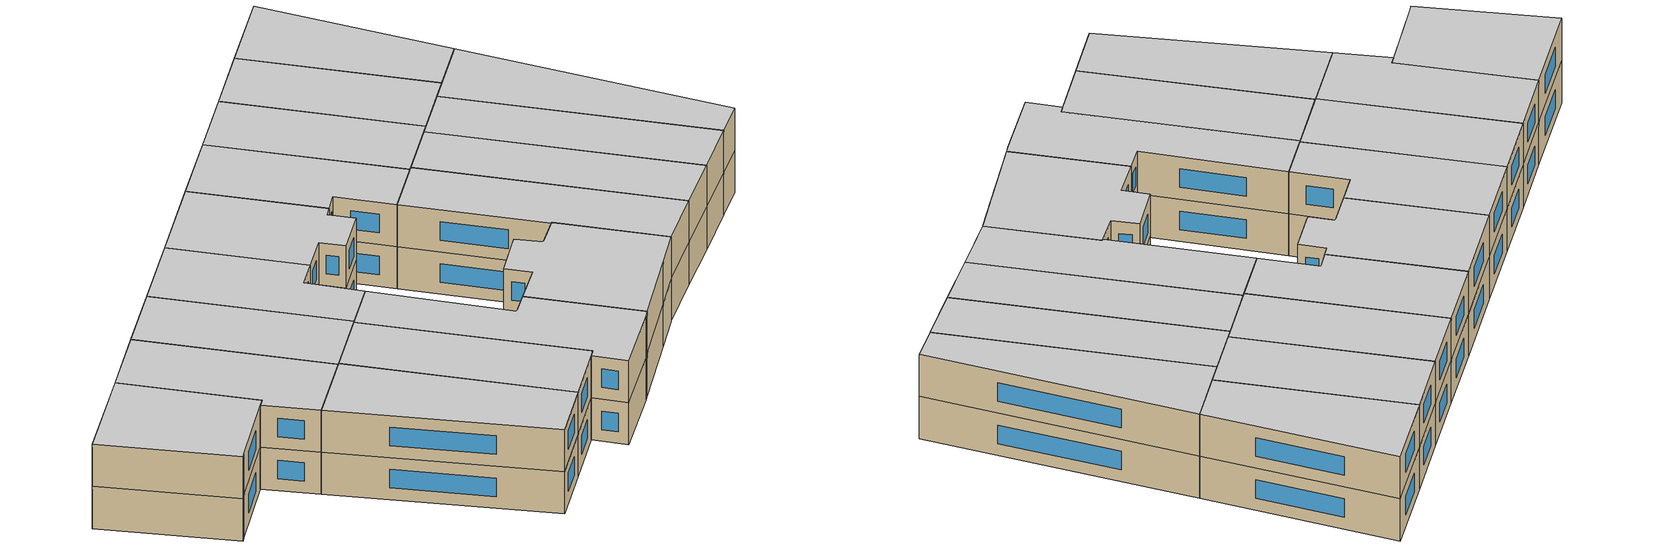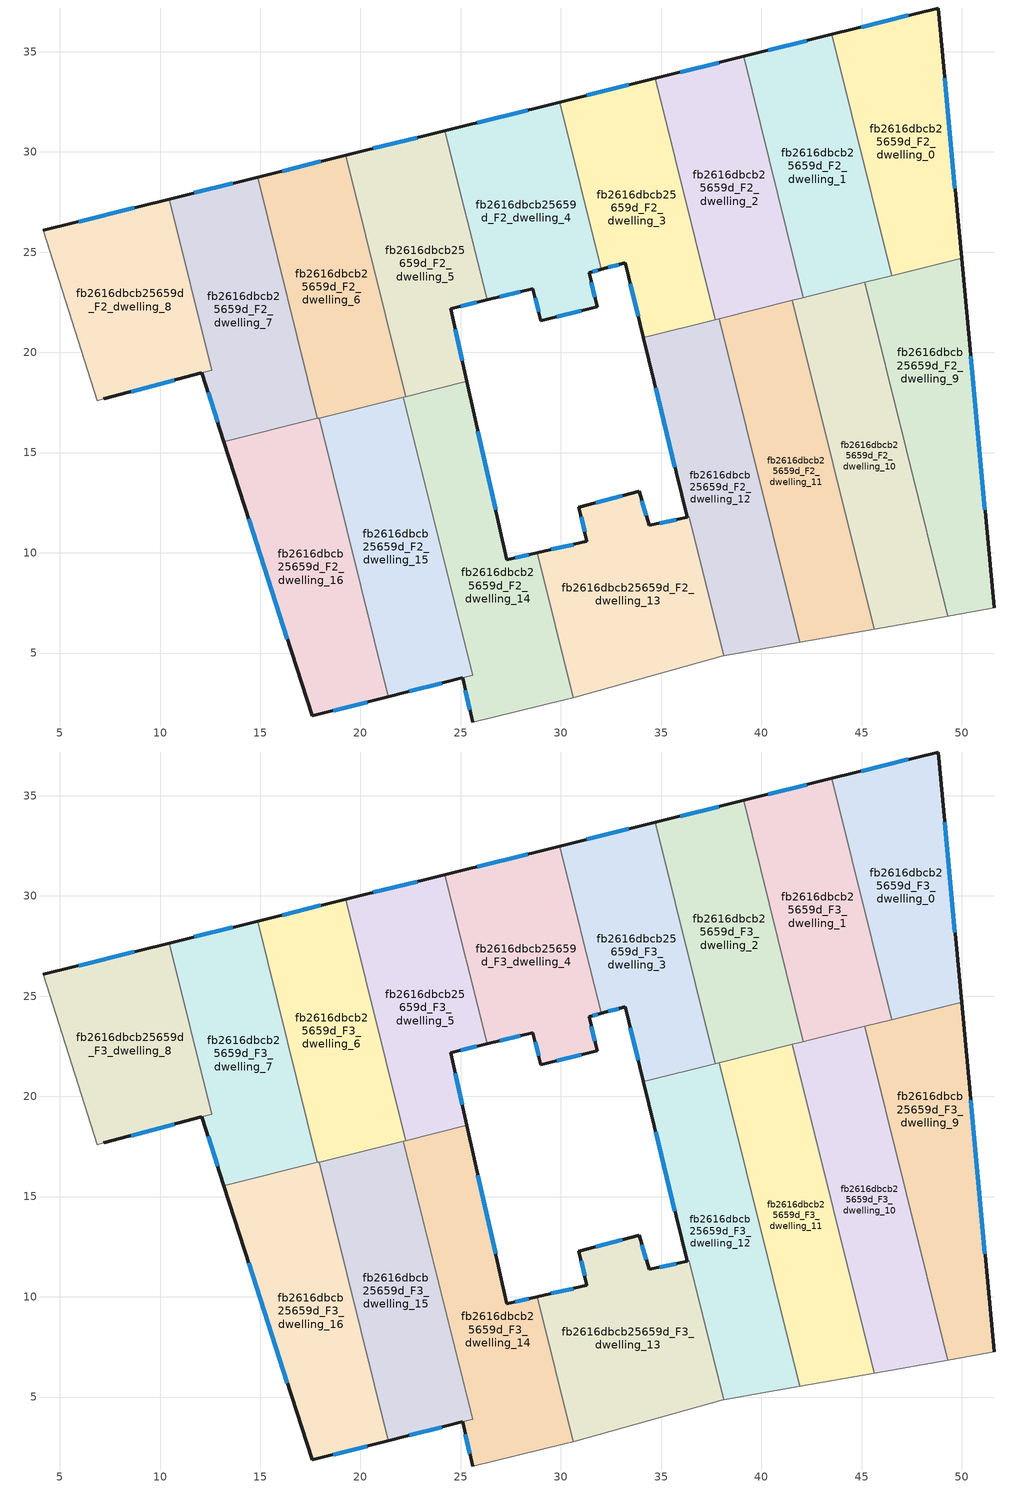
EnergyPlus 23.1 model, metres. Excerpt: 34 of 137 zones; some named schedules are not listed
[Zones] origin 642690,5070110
fb2616dbcb25659d_F2_dwelling_0
 floor to fb2616dbcb25659d_F1_dwelling_0 (EU_floor_Construction): 48.82,37.18 49.98,24.69 46.5,23.82 43.51,35.86 z6
 wall outside (EU_wall_Construction): 49.98,24.69 48.82,37.18 43.51,35.86 z6:9
 wall to fb2616dbcb25659d_F2_dwelling_1 (EU_wall_Construction): 43.51,35.86 46.5,23.82 z6:9
 wall to fb2616dbcb25659d_F2_dwelling_9 (EU_wall_Construction): 46.5,23.82 49.98,24.69 z6:9
 window (EU_Window_Construction): 47.33,36.81 44.99,36.23 / 49.66,28.19 49.14,33.68 z6.84:8.16
fb2616dbcb25659d_F2_dwelling_1
 floor to fb2616dbcb25659d_F1_dwelling_1 (EU_floor_Construction): 43.51,35.86 46.5,23.82 42.1,22.73 39.11,34.76 z6
 wall outside (EU_wall_Construction): 43.51,35.86 39.11,34.76 z6:9
 wall to fb2616dbcb25659d_F2_dwelling_2 (EU_wall_Construction): 39.11,34.76 42.1,22.73 z6:9
 wall to fb2616dbcb25659d_F2_dwelling_10 (EU_wall_Construction): 42.1,22.73 42.36,22.79 45.15,23.49 z6:9
 wall to fb2616dbcb25659d_F2_dwelling_9 (EU_wall_Construction): 45.15,23.49 46.5,23.82 z6:9
 window (EU_Window_Construction): 42.27,35.55 40.34,35.07 z6.84:8.16
fb2616dbcb25659d_F2_dwelling_10
 floor to fb2616dbcb25659d_F1_dwelling_10 (EU_floor_Construction): 45.15,23.49 49.29,6.84 45.63,6.19 41.55,22.59 z6
 wall to fb2616dbcb25659d_F2_dwelling_11 (EU_wall_Construction): 41.55,22.59 45.63,6.19 z6:9
 wall to fb2616dbcb25659d_F2_dwelling_9 (EU_wall_Construction): 49.29,6.84 45.15,23.49 z6:9
 wall adiabatic (EU_wall_Construction): 45.63,6.19 49.29,6.84 z6:9
 wall to fb2616dbcb25659d_F2_dwelling_2 (EU_wall_Construction): 42.1,22.73 41.55,22.59 z6:9
fb2616dbcb25659d_F2_dwelling_11
 floor to fb2616dbcb25659d_F1_dwelling_11 (EU_floor_Construction): 41.55,22.59 45.63,6.19 41.91,5.53 37.89,21.68 z6
 wall to fb2616dbcb25659d_F2_dwelling_12 (EU_wall_Construction): 37.89,21.68 41.91,5.53 z6:9
 wall adiabatic (EU_wall_Construction): 41.91,5.53 45.63,6.19 z6:9
 wall to fb2616dbcb25659d_F2_dwelling_2 (EU_wall_Construction): 41.55,22.59 37.89,21.68 z6:9
fb2616dbcb25659d_F2_dwelling_12
 floor to fb2616dbcb25659d_F1_dwelling_12 (EU_floor_Construction): 37.89,21.68 41.91,5.53 38.13,4.86 36.41,11.79 36.3,11.76 34.11,20.74 34.18,20.76 z6
 wall outside (EU_wall_Construction): 34.11,20.74 36.3,11.76 z6:9
 wall to fb2616dbcb25659d_F2_dwelling_13 (EU_wall_Construction): 36.3,11.76 36.41,11.79 / 36.41,11.78 38.13,4.86 z6:9
 wall adiabatic (EU_wall_Construction): 38.13,4.86 41.91,5.53 z6:9
 wall to fb2616dbcb25659d_F2_dwelling_3 (EU_wall_Construction): 37.7,21.64 34.18,20.76 34.11,20.74 z6:9
 wall to fb2616dbcb25659d_F2_dwelling_2 (EU_wall_Construction): 37.89,21.68 37.7,21.64 z6:9
 window (EU_Window_Construction): 34.73,18.23 35.69,14.28 z6.84:8.16
fb2616dbcb25659d_F2_dwelling_13
 floor to fb2616dbcb25659d_F1_dwelling_13 (EU_floor_Construction): 36.41,11.78 38.13,4.86 38.1,4.86 35.6,4.16 30.62,2.78 28.83,10.01 31.3,10.56 30.9,12.26 33.9,13.06 34.4,11.36 36.3,11.76 z6
 wall outside (EU_wall_Construction): 36.3,11.76 34.4,11.36 33.9,13.06 30.9,12.26 31.3,10.56 28.83,10.01 z6:9
 wall adiabatic (EU_wall_Construction): 30.62,2.78 35.6,4.16 38.1,4.86 38.13,4.86 z6:9
 wall to fb2616dbcb25659d_F2_dwelling_14 (EU_wall_Construction): 28.83,10.01 30.62,2.78 z6:9
 window (EU_Window_Construction): 30.6,10.41 29.52,10.16 / 31.01,11.79 31.18,11.04 / 33.06,12.84 31.74,12.49 / 34.26,11.84 34.04,12.59 / 35.76,11.65 34.93,11.47 z6.84:8.16
fb2616dbcb25659d_F2_dwelling_14
 floor to fb2616dbcb25659d_F1_dwelling_14 (EU_floor_Construction): 25.31,18.55 27.29,9.67 28.83,10.01 30.62,2.78 30.19,2.66 25.59,1.56 25.09,3.76 25.59,3.89 22.14,17.77 z6
 wall outside (EU_wall_Construction): 28.83,10.01 27.29,9.67 25.31,18.55 / 25.09,3.76 25.59,1.56 z6:9
 wall adiabatic (EU_wall_Construction): 25.59,1.56 30.19,2.66 30.62,2.78 z6:9
 wall to fb2616dbcb25659d_F2_dwelling_15 (EU_wall_Construction): 22.14,17.77 25.59,3.89 25.09,3.76 z6:9
 wall to fb2616dbcb25659d_F2_dwelling_5 (EU_wall_Construction): 25.31,18.55 22.25,17.8 z6:9
 wall to fb2616dbcb25659d_F2_dwelling_6 (EU_wall_Construction): 22.25,17.8 22.14,17.77 z6:9
 window (EU_Window_Construction): 26.74,12.16 25.86,16.06 / 28.4,9.91 27.72,9.76 / 25.23,3.14 25.45,2.18 z6.84:8.16
fb2616dbcb25659d_F2_dwelling_15
 floor to fb2616dbcb25659d_F1_dwelling_15 (EU_floor_Construction): 22.14,17.77 25.59,3.89 25.09,3.76 21.39,2.83 17.94,16.72 z6
 wall outside (EU_wall_Construction): 21.39,2.83 25.09,3.76 z6:9
 wall to fb2616dbcb25659d_F2_dwelling_16 (EU_wall_Construction): 17.94,16.72 21.39,2.83 z6:9
 wall to fb2616dbcb25659d_F2_dwelling_6 (EU_wall_Construction): 22.14,17.77 17.94,16.72 z6:9
 window (EU_Window_Construction): 22.43,3.09 24.05,3.5 z6.84:8.16
fb2616dbcb25659d_F2_dwelling_16
 floor to fb2616dbcb25659d_F1_dwelling_16 (EU_floor_Construction): 17.94,16.72 21.39,2.83 17.58,1.86 13.19,15.54 z6
 wall outside (EU_wall_Construction): 13.19,15.54 17.58,1.86 21.39,2.83 z6:9
 wall to fb2616dbcb25659d_F2_dwelling_7 (EU_wall_Construction): 17.85,16.7 13.19,15.54 z6:9
 wall to fb2616dbcb25659d_F2_dwelling_6 (EU_wall_Construction): 17.94,16.72 17.85,16.7 z6:9
 window (EU_Window_Construction): 18.65,2.13 20.33,2.56 / 14.42,11.71 16.35,5.7 z6.84:8.16
fb2616dbcb25659d_F2_dwelling_2
 floor to fb2616dbcb25659d_F1_dwelling_2 (EU_floor_Construction): 39.11,34.76 42.1,22.73 37.7,21.64 34.71,33.67 z6
 wall outside (EU_wall_Construction): 39.11,34.76 34.71,33.67 z6:9
 wall to fb2616dbcb25659d_F2_dwelling_3 (EU_wall_Construction): 34.71,33.67 37.7,21.64 z6:9
 window (EU_Window_Construction): 37.88,34.46 35.94,33.98 z6.84:8.16
fb2616dbcb25659d_F2_dwelling_3
 floor to fb2616dbcb25659d_F1_dwelling_3 (EU_floor_Construction): 34.71,33.67 37.7,21.64 34.11,20.74 33.2,24.47 32.02,24.15 29.95,32.49 z6
 wall outside (EU_wall_Construction): 32.02,24.15 33.2,24.47 34.11,20.74 / 34.71,33.67 29.95,32.49 z6:9
 wall to fb2616dbcb25659d_F2_dwelling_4 (EU_wall_Construction): 29.95,32.49 32.02,24.15 z6:9
 window (EU_Window_Construction): 33.46,23.43 33.86,21.79 / 32.35,24.24 32.87,24.38 / 33.38,33.34 31.28,32.82 z6.84:8.16
fb2616dbcb25659d_F2_dwelling_4
 floor to fb2616dbcb25659d_F1_dwelling_4 (EU_floor_Construction): 29.95,32.49 32.02,24.15 31.4,23.97 31.8,22.27 29,21.57 28.6,23.17 26.31,22.62 24.21,31.06 z6
 wall outside (EU_wall_Construction): 26.31,22.62 28.6,23.17 29,21.57 31.8,22.27 31.4,23.97 32.02,24.15 / 29.95,32.49 24.21,31.06 z6:9
 wall to fb2616dbcb25659d_F2_dwelling_5 (EU_wall_Construction): 24.21,31.06 26.31,22.62 z6:9
 window (EU_Window_Construction): 31.69,22.75 31.51,23.5 / 29.78,21.77 31.02,22.08 / 28.71,22.73 28.89,22.02 / 26.95,22.77 27.96,23.02 / 28.34,32.09 25.82,31.46 / 31.58,24.02 31.85,24.1 z6.84:8.16
fb2616dbcb25659d_F2_dwelling_5
 floor to fb2616dbcb25659d_F1_dwelling_5 (EU_floor_Construction): 24.21,31.06 26.31,22.62 24.49,22.17 25.31,18.55 22.25,17.8 19.26,29.83 z6
 wall outside (EU_wall_Construction): 25.31,18.55 24.49,22.17 26.31,22.62 / 24.21,31.06 19.26,29.83 z6:9
 wall to fb2616dbcb25659d_F2_dwelling_6 (EU_wall_Construction): 19.26,29.83 22.25,17.8 z6:9
 window (EU_Window_Construction): 25.08,19.57 24.72,21.16 / 22.83,30.72 20.65,30.17 / 25,22.3 25.8,22.49 z6.84:8.16
fb2616dbcb25659d_F2_dwelling_6
 floor to fb2616dbcb25659d_F1_dwelling_6 (EU_floor_Construction): 19.26,29.83 22.25,17.8 17.85,16.7 14.86,28.74 z6
 wall outside (EU_wall_Construction): 19.26,29.83 14.86,28.74 z6:9
 wall to fb2616dbcb25659d_F2_dwelling_7 (EU_wall_Construction): 14.86,28.74 17.85,16.7 z6:9
 window (EU_Window_Construction): 18.03,29.52 16.1,29.04 z6.84:8.16
fb2616dbcb25659d_F2_dwelling_7
 floor to fb2616dbcb25659d_F1_dwelling_7 (EU_floor_Construction): 14.86,28.74 17.85,16.7 13.19,15.54 12.09,18.97 12.59,19.11 10.46,27.64 z6
 wall outside (EU_wall_Construction): 14.86,28.74 10.46,27.64 / 12.09,18.97 13.19,15.54 z6:9
 wall to fb2616dbcb25659d_F2_dwelling_8 (EU_wall_Construction): 10.46,27.64 12.59,19.11 12.09,18.97 z6:9
 window (EU_Window_Construction): 13.63,28.43 11.7,27.95 / 12.4,18.01 12.88,16.5 z6.84:8.16
fb2616dbcb25659d_F2_dwelling_8
 floor to fb2616dbcb25659d_F1_dwelling_8 (EU_floor_Construction): 10.46,27.64 12.59,19.11 12.08,18.97 7.18,17.67 6.88,17.58 4.18,26.08 z6
 wall outside (EU_wall_Construction): 7.18,17.67 12.08,18.97 / 10.46,27.64 4.18,26.08 z6:9
 wall adiabatic (EU_wall_Construction): 4.18,26.08 6.88,17.58 7.18,17.67 z6:9
 window (EU_Window_Construction): 8.55,18.04 10.71,18.61 / 8.7,27.21 5.94,26.52 z6.84:8.16
fb2616dbcb25659d_F2_dwelling_9
 floor to fb2616dbcb25659d_F1_dwelling_9 (EU_floor_Construction): 49.98,24.69 51.61,7.25 49.29,6.84 45.15,23.49 z6
 wall outside (EU_wall_Construction): 51.61,7.25 49.98,24.69 z6:9
 wall adiabatic (EU_wall_Construction): 49.29,6.84 51.61,7.25 z6:9
 window (EU_Window_Construction): 51.15,12.14 50.44,19.8 z6.84:8.16
fb2616dbcb25659d_F3_dwelling_0
 floor to fb2616dbcb25659d_F2_dwelling_0 (EU_floor_Construction): 48.82,37.18 49.98,24.69 46.5,23.82 43.51,35.86 z9
 wall outside (EU_wall_Construction): 49.98,24.69 48.82,37.18 43.51,35.86 z9:12
 wall to fb2616dbcb25659d_F3_dwelling_1 (EU_wall_Construction): 43.51,35.86 46.5,23.82 z9:12
 wall to fb2616dbcb25659d_F3_dwelling_9 (EU_wall_Construction): 46.5,23.82 49.98,24.69 z9:12
 window (EU_Window_Construction): 47.33,36.81 44.99,36.23 / 49.66,28.19 49.14,33.68 z9.84:11.16
 ceiling to fb2616dbcb25659d_F4_dwelling_0 (EU_floor_Construction): 49.98,24.69 48.82,37.18 43.51,35.86 46.5,23.82 z12
fb2616dbcb25659d_F3_dwelling_1
 floor to fb2616dbcb25659d_F2_dwelling_1 (EU_floor_Construction): 43.51,35.86 46.5,23.82 42.1,22.73 39.11,34.76 z9
 wall outside (EU_wall_Construction): 43.51,35.86 39.11,34.76 z9:12
 wall to fb2616dbcb25659d_F3_dwelling_2 (EU_wall_Construction): 39.11,34.76 42.1,22.73 z9:12
 wall to fb2616dbcb25659d_F3_dwelling_10 (EU_wall_Construction): 42.1,22.73 42.36,22.79 45.15,23.49 z9:12
 wall to fb2616dbcb25659d_F3_dwelling_9 (EU_wall_Construction): 45.15,23.49 46.5,23.82 z9:12
 window (EU_Window_Construction): 42.27,35.55 40.34,35.07 z9.84:11.16
 ceiling to fb2616dbcb25659d_F4_dwelling_1 (EU_floor_Construction): 46.5,23.82 43.51,35.86 39.11,34.76 42.1,22.73 z12
fb2616dbcb25659d_F3_dwelling_10
 floor to fb2616dbcb25659d_F2_dwelling_10 (EU_floor_Construction): 45.15,23.49 49.29,6.84 45.63,6.19 41.55,22.59 z9
 wall to fb2616dbcb25659d_F3_dwelling_11 (EU_wall_Construction): 41.55,22.59 45.63,6.19 z9:12
 wall to fb2616dbcb25659d_F3_dwelling_9 (EU_wall_Construction): 49.29,6.84 45.15,23.49 z9:12
 wall adiabatic (EU_wall_Construction): 45.63,6.19 49.29,6.84 z9:12
 wall to fb2616dbcb25659d_F3_dwelling_2 (EU_wall_Construction): 42.1,22.73 41.55,22.59 z9:12
 ceiling to fb2616dbcb25659d_F4_dwelling_10 (EU_floor_Construction): 49.29,6.84 45.15,23.49 41.55,22.59 45.63,6.19 z12
fb2616dbcb25659d_F3_dwelling_11
 floor to fb2616dbcb25659d_F2_dwelling_11 (EU_floor_Construction): 41.55,22.59 45.63,6.19 41.91,5.53 37.89,21.68 z9
 wall to fb2616dbcb25659d_F3_dwelling_12 (EU_wall_Construction): 37.89,21.68 41.91,5.53 z9:12
 wall adiabatic (EU_wall_Construction): 41.91,5.53 45.63,6.19 z9:12
 wall to fb2616dbcb25659d_F3_dwelling_2 (EU_wall_Construction): 41.55,22.59 37.89,21.68 z9:12
 ceiling to fb2616dbcb25659d_F4_dwelling_11 (EU_floor_Construction): 45.63,6.19 41.55,22.59 37.89,21.68 41.91,5.53 z12
fb2616dbcb25659d_F3_dwelling_12
 floor to fb2616dbcb25659d_F2_dwelling_12 (EU_floor_Construction): 37.89,21.68 41.91,5.53 38.13,4.86 36.41,11.79 36.3,11.76 34.11,20.74 34.18,20.76 z9
 wall outside (EU_wall_Construction): 34.11,20.74 36.3,11.76 z9:12
 wall to fb2616dbcb25659d_F3_dwelling_13 (EU_wall_Construction): 36.3,11.76 36.41,11.79 / 36.41,11.78 38.13,4.86 z9:12
 wall adiabatic (EU_wall_Construction): 38.13,4.86 41.91,5.53 z9:12
 wall to fb2616dbcb25659d_F3_dwelling_3 (EU_wall_Construction): 37.7,21.64 34.18,20.76 34.11,20.74 z9:12
 wall to fb2616dbcb25659d_F3_dwelling_2 (EU_wall_Construction): 37.89,21.68 37.7,21.64 z9:12
 window (EU_Window_Construction): 34.73,18.23 35.69,14.28 z9.84:11.16
 ceiling to fb2616dbcb25659d_F4_dwelling_12 (EU_floor_Construction): 41.91,5.53 37.89,21.68 34.18,20.76 34.11,20.74 36.3,11.76 36.41,11.79 38.13,4.86 z12
fb2616dbcb25659d_F3_dwelling_13
 floor to fb2616dbcb25659d_F2_dwelling_13 (EU_floor_Construction): 36.41,11.78 38.13,4.86 38.1,4.86 35.6,4.16 30.62,2.78 28.83,10.01 31.3,10.56 30.9,12.26 33.9,13.06 34.4,11.36 36.3,11.76 z9
 wall outside (EU_wall_Construction): 36.3,11.76 34.4,11.36 33.9,13.06 30.9,12.26 31.3,10.56 28.83,10.01 z9:12
 wall adiabatic (EU_wall_Construction): 30.62,2.78 35.6,4.16 38.1,4.86 38.13,4.86 z9:12
 wall to fb2616dbcb25659d_F3_dwelling_14 (EU_wall_Construction): 28.83,10.01 30.62,2.78 z9:12
 window (EU_Window_Construction): 30.6,10.41 29.52,10.16 / 31.01,11.79 31.18,11.04 / 33.06,12.84 31.74,12.49 / 34.26,11.84 34.04,12.59 / 35.76,11.65 34.93,11.47 z9.84:11.16
 ceiling to fb2616dbcb25659d_F4_dwelling_13 (EU_floor_Construction): 38.1,4.86 38.13,4.86 36.41,11.78 36.3,11.76 34.4,11.36 33.9,13.06 30.9,12.26 31.3,10.56 28.83,10.01 30.62,2.78 35.6,4.16 z12
fb2616dbcb25659d_F3_dwelling_14
 floor to fb2616dbcb25659d_F2_dwelling_14 (EU_floor_Construction): 25.31,18.55 27.29,9.67 28.83,10.01 30.62,2.78 30.19,2.66 25.59,1.56 25.09,3.76 25.59,3.89 22.14,17.77 z9
 wall outside (EU_wall_Construction): 28.83,10.01 27.29,9.67 25.31,18.55 / 25.09,3.76 25.59,1.56 z9:12
 wall adiabatic (EU_wall_Construction): 25.59,1.56 30.19,2.66 30.62,2.78 z9:12
 wall to fb2616dbcb25659d_F3_dwelling_15 (EU_wall_Construction): 22.14,17.77 25.59,3.89 25.09,3.76 z9:12
 wall to fb2616dbcb25659d_F3_dwelling_5 (EU_wall_Construction): 25.31,18.55 22.25,17.8 z9:12
 wall to fb2616dbcb25659d_F3_dwelling_6 (EU_wall_Construction): 22.25,17.8 22.14,17.77 z9:12
 window (EU_Window_Construction): 26.74,12.16 25.86,16.06 / 28.4,9.91 27.72,9.76 / 25.23,3.14 25.45,2.18 z9.84:11.16
 ceiling to fb2616dbcb25659d_F4_dwelling_14 (EU_floor_Construction): 30.19,2.66 30.62,2.78 28.83,10.01 27.29,9.67 25.31,18.55 22.14,17.77 25.59,3.89 25.09,3.76 25.59,1.56 z12
fb2616dbcb25659d_F3_dwelling_15
 floor to fb2616dbcb25659d_F2_dwelling_15 (EU_floor_Construction): 22.14,17.77 25.59,3.89 25.09,3.76 21.39,2.83 17.94,16.72 z9
 wall outside (EU_wall_Construction): 21.39,2.83 25.09,3.76 z9:12
 wall to fb2616dbcb25659d_F3_dwelling_16 (EU_wall_Construction): 17.94,16.72 21.39,2.83 z9:12
 wall to fb2616dbcb25659d_F3_dwelling_6 (EU_wall_Construction): 22.14,17.77 17.94,16.72 z9:12
 window (EU_Window_Construction): 22.43,3.09 24.05,3.5 z9.84:11.16
 ceiling to fb2616dbcb25659d_F4_dwelling_15 (EU_floor_Construction): 25.09,3.76 25.59,3.89 22.14,17.77 17.94,16.72 21.39,2.83 z12
fb2616dbcb25659d_F3_dwelling_16
 floor to fb2616dbcb25659d_F2_dwelling_16 (EU_floor_Construction): 17.94,16.72 21.39,2.83 17.58,1.86 13.19,15.54 z9
 wall outside (EU_wall_Construction): 13.19,15.54 17.58,1.86 21.39,2.83 z9:12
 wall to fb2616dbcb25659d_F3_dwelling_7 (EU_wall_Construction): 17.85,16.7 13.19,15.54 z9:12
 wall to fb2616dbcb25659d_F3_dwelling_6 (EU_wall_Construction): 17.94,16.72 17.85,16.7 z9:12
 window (EU_Window_Construction): 18.65,2.13 20.33,2.56 / 14.42,11.71 16.35,5.7 z9.84:11.16
 ceiling to fb2616dbcb25659d_F4_dwelling_16 (EU_floor_Construction): 21.39,2.83 17.94,16.72 13.19,15.54 17.58,1.86 z12
fb2616dbcb25659d_F3_dwelling_2
 floor to fb2616dbcb25659d_F2_dwelling_2 (EU_floor_Construction): 39.11,34.76 42.1,22.73 37.7,21.64 34.71,33.67 z9
 wall outside (EU_wall_Construction): 39.11,34.76 34.71,33.67 z9:12
 wall to fb2616dbcb25659d_F3_dwelling_3 (EU_wall_Construction): 34.71,33.67 37.7,21.64 z9:12
 window (EU_Window_Construction): 37.88,34.46 35.94,33.98 z9.84:11.16
 ceiling to fb2616dbcb25659d_F4_dwelling_2 (EU_floor_Construction): 42.1,22.73 39.11,34.76 34.71,33.67 37.7,21.64 z12
fb2616dbcb25659d_F3_dwelling_3
 floor to fb2616dbcb25659d_F2_dwelling_3 (EU_floor_Construction): 34.71,33.67 37.7,21.64 34.11,20.74 33.2,24.47 32.02,24.15 29.95,32.49 z9
 wall outside (EU_wall_Construction): 32.02,24.15 33.2,24.47 34.11,20.74 / 34.71,33.67 29.95,32.49 z9:12
 wall to fb2616dbcb25659d_F3_dwelling_4 (EU_wall_Construction): 29.95,32.49 32.02,24.15 z9:12
 window (EU_Window_Construction): 33.46,23.43 33.86,21.79 / 32.35,24.24 32.87,24.38 / 33.38,33.34 31.28,32.82 z9.84:11.16
 ceiling to fb2616dbcb25659d_F4_dwelling_3 (EU_floor_Construction): 37.7,21.64 34.71,33.67 29.95,32.49 32.02,24.15 33.2,24.47 34.11,20.74 z12
fb2616dbcb25659d_F3_dwelling_4
 floor to fb2616dbcb25659d_F2_dwelling_4 (EU_floor_Construction): 29.95,32.49 32.02,24.15 31.4,23.97 31.8,22.27 29,21.57 28.6,23.17 26.31,22.62 24.21,31.06 z9
 wall outside (EU_wall_Construction): 26.31,22.62 28.6,23.17 29,21.57 31.8,22.27 31.4,23.97 32.02,24.15 / 29.95,32.49 24.21,31.06 z9:12
 wall to fb2616dbcb25659d_F3_dwelling_5 (EU_wall_Construction): 24.21,31.06 26.31,22.62 z9:12
 window (EU_Window_Construction): 31.69,22.75 31.51,23.5 / 29.78,21.77 31.02,22.08 / 28.71,22.73 28.89,22.02 / 26.95,22.77 27.96,23.02 / 28.34,32.09 25.82,31.46 / 31.58,24.02 31.85,24.1 z9.84:11.16
 ceiling to fb2616dbcb25659d_F4_dwelling_4 (EU_floor_Construction): 31.8,22.27 31.4,23.97 32.02,24.15 29.95,32.49 24.21,31.06 26.31,22.62 28.6,23.17 29,21.57 z12
fb2616dbcb25659d_F3_dwelling_5
 floor to fb2616dbcb25659d_F2_dwelling_5 (EU_floor_Construction): 24.21,31.06 26.31,22.62 24.49,22.17 25.31,18.55 22.25,17.8 19.26,29.83 z9
 wall outside (EU_wall_Construction): 25.31,18.55 24.49,22.17 26.31,22.62 / 24.21,31.06 19.26,29.83 z9:12
 wall to fb2616dbcb25659d_F3_dwelling_6 (EU_wall_Construction): 19.26,29.83 22.25,17.8 z9:12
 window (EU_Window_Construction): 25.08,19.57 24.72,21.16 / 22.83,30.72 20.65,30.17 / 25,22.3 25.8,22.49 z9.84:11.16
 ceiling to fb2616dbcb25659d_F4_dwelling_5 (EU_floor_Construction): 25.31,18.55 24.49,22.17 26.31,22.62 24.21,31.06 19.26,29.83 22.25,17.8 z12
fb2616dbcb25659d_F3_dwelling_6
 floor to fb2616dbcb25659d_F2_dwelling_6 (EU_floor_Construction): 19.26,29.83 22.25,17.8 17.85,16.7 14.86,28.74 z9
 wall outside (EU_wall_Construction): 19.26,29.83 14.86,28.74 z9:12
 wall to fb2616dbcb25659d_F3_dwelling_7 (EU_wall_Construction): 14.86,28.74 17.85,16.7 z9:12
 window (EU_Window_Construction): 18.03,29.52 16.1,29.04 z9.84:11.16
 ceiling to fb2616dbcb25659d_F4_dwelling_6 (EU_floor_Construction): 22.25,17.8 19.26,29.83 14.86,28.74 17.85,16.7 z12
fb2616dbcb25659d_F3_dwelling_7
 floor to fb2616dbcb25659d_F2_dwelling_7 (EU_floor_Construction): 14.86,28.74 17.85,16.7 13.19,15.54 12.09,18.97 12.59,19.11 10.46,27.64 z9
 wall outside (EU_wall_Construction): 14.86,28.74 10.46,27.64 / 12.09,18.97 13.19,15.54 z9:12
 wall to fb2616dbcb25659d_F3_dwelling_8 (EU_wall_Construction): 10.46,27.64 12.59,19.11 12.09,18.97 z9:12
 window (EU_Window_Construction): 13.63,28.43 11.7,27.95 / 12.4,18.01 12.88,16.5 z9.84:11.16
 ceiling to fb2616dbcb25659d_F4_dwelling_7 (EU_floor_Construction): 17.85,16.7 14.86,28.74 10.46,27.64 12.59,19.11 12.09,18.97 13.19,15.54 z12
fb2616dbcb25659d_F3_dwelling_8
 floor to fb2616dbcb25659d_F2_dwelling_8 (EU_floor_Construction): 10.46,27.64 12.59,19.11 12.08,18.97 7.18,17.67 6.88,17.58 4.18,26.08 z9
 wall outside (EU_wall_Construction): 7.18,17.67 12.08,18.97 / 10.46,27.64 4.18,26.08 z9:12
 wall adiabatic (EU_wall_Construction): 4.18,26.08 6.88,17.58 7.18,17.67 z9:12
 window (EU_Window_Construction): 8.55,18.04 10.71,18.61 / 8.7,27.21 5.94,26.52 z9.84:11.16
 ceiling to fb2616dbcb25659d_F4_dwelling_8 (EU_floor_Construction): 12.08,18.97 12.59,19.11 10.46,27.64 4.18,26.08 6.88,17.58 7.18,17.67 z12
fb2616dbcb25659d_F3_dwelling_9
 floor to fb2616dbcb25659d_F2_dwelling_9 (EU_floor_Construction): 49.98,24.69 51.61,7.25 49.29,6.84 45.15,23.49 z9
 wall outside (EU_wall_Construction): 51.61,7.25 49.98,24.69 z9:12
 wall adiabatic (EU_wall_Construction): 49.29,6.84 51.61,7.25 z9:12
 window (EU_Window_Construction): 51.15,12.14 50.44,19.8 z9.84:11.16
 ceiling to fb2616dbcb25659d_F4_dwelling_9 (EU_floor_Construction): 51.61,7.25 49.98,24.69 45.15,23.49 49.29,6.84 z12
[Building]
EU S2 Campaign: North Axis=0; Terrain=City; Solar Distribution=FullExterior
[Site:Location]
Lyon-Bron: Latitude=45.75; Longitude=5; Time Zone=1; Elevation=198
[SizingPeriod:WeatherFileDays]
AnnualSizingPeriod: Begin Month=1; Begin Day of Month=1; End Month=12; End Day of Month=31; Day of Week for Start Day=Monday; Use Weather File Daylight Saving Period=No; Use Weather File Rain and Snow Indicators=No
[MATERIAL]
EU_InternalMass_Material: Roughness=MediumRough; Thickness=0.1; Conductivity=1; Density=1800; Specific Heat=900; Thermal Absorptance=0.9; Solar Absorptance=0.7; Visible Absorptance=0.7
[MATERIAL:NOMASS] Roughness=MediumRough; Thermal Absorptance=0.9; Solar Absorptance=0.7; Visible Absorptance=0.7
Name | Thermal Resistance
EU_wall_NoMass | 0.776494
EU_floor_NoMass | 0.421597
[WINDOWMATERIAL:SIMPLEGLAZINGSYSTEM]
EU_Window_SimpleGlazing: UFactor=4.24961; Solar Heat Gain Coefficient=0.83; Visible Transmittance=0.83
[CONSTRUCTION]
EU_wall_Construction: EU_wall_NoMass
EU_floor_Construction: EU_floor_NoMass
EU_Window_Construction: EU_Window_SimpleGlazing
EU_InternalMass_Construction: EU_InternalMass_Material
[ZONE] Type=1; Multiplier=1; Ceiling Height=autocalculate; Floor Area=autocalculate; Part of Total Floor Area=Yes
Name | Volume
fb2616dbcb25659d_F2_dwelling_0; fb2616dbcb25659d_F3_dwelling_0 | 168.588
fb2616dbcb25659d_F2_dwelling_1; fb2616dbcb25659d_F3_dwelling_1; fb2616dbcb25659d_F2_dwelling_6; fb2616dbcb25659d_F3_dwelling_6 | 168.568
fb2616dbcb25659d_F2_dwelling_10; fb2616dbcb25659d_F3_dwelling_10 | 189.658
fb2616dbcb25659d_F2_dwelling_11; fb2616dbcb25659d_F3_dwelling_11 | 189.641
fb2616dbcb25659d_F2_dwelling_12; fb2616dbcb25659d_F3_dwelling_12 | 192.105
fb2616dbcb25659d_F2_dwelling_13; fb2616dbcb25659d_F3_dwelling_13 | 187.198
fb2616dbcb25659d_F2_dwelling_14; fb2616dbcb25659d_F3_dwelling_14 | 193.3125
fb2616dbcb25659d_F2_dwelling_15; fb2616dbcb25659d_F3_dwelling_15 | 185.991
fb2616dbcb25659d_F2_dwelling_16; fb2616dbcb25659d_F3_dwelling_16 | 189.625
fb2616dbcb25659d_F2_dwelling_2; fb2616dbcb25659d_F3_dwelling_2 | 168.584
fb2616dbcb25659d_F2_dwelling_3; fb2616dbcb25659d_F3_dwelling_3 | 168.589
fb2616dbcb25659d_F2_dwelling_4; fb2616dbcb25659d_F3_dwelling_4 | 168.567
fb2616dbcb25659d_F2_dwelling_5; fb2616dbcb25659d_F3_dwelling_5 | 168.576
fb2616dbcb25659d_F2_dwelling_7; fb2616dbcb25659d_F3_dwelling_7 | 172.893
fb2616dbcb25659d_F2_dwelling_8; fb2616dbcb25659d_F3_dwelling_8 | 164.282
fb2616dbcb25659d_F2_dwelling_9; fb2616dbcb25659d_F3_dwelling_9 | 189.647
[INTERNALMASS] Construction=EU_InternalMass_Construction
Name | Zone or ZoneList | Surface Area
fb2616dbcb25659d_F2_dwelling_0_EU_InternalMass | fb2616dbcb25659d_F2_dwelling_0 | 56.1962
fb2616dbcb25659d_F2_dwelling_1_EU_InternalMass | fb2616dbcb25659d_F2_dwelling_1 | 56.1892
fb2616dbcb25659d_F2_dwelling_2_EU_InternalMass | fb2616dbcb25659d_F2_dwelling_2 | 56.1947
fb2616dbcb25659d_F2_dwelling_3_EU_InternalMass | fb2616dbcb25659d_F2_dwelling_3 | 56.1967
fb2616dbcb25659d_F2_dwelling_4_EU_InternalMass | fb2616dbcb25659d_F2_dwelling_4 | 56.1887
fb2616dbcb25659d_F2_dwelling_5_EU_InternalMass | fb2616dbcb25659d_F2_dwelling_5 | 56.1917
fb2616dbcb25659d_F2_dwelling_6_EU_InternalMass | fb2616dbcb25659d_F2_dwelling_6 | 56.1892
fb2616dbcb25659d_F2_dwelling_7_EU_InternalMass | fb2616dbcb25659d_F2_dwelling_7 | 57.6308
fb2616dbcb25659d_F2_dwelling_8_EU_InternalMass | fb2616dbcb25659d_F2_dwelling_8 | 54.7612
fb2616dbcb25659d_F2_dwelling_9_EU_InternalMass | fb2616dbcb25659d_F2_dwelling_9 | 63.2157
fb2616dbcb25659d_F2_dwelling_10_EU_InternalMass | fb2616dbcb25659d_F2_dwelling_10 | 63.2193
fb2616dbcb25659d_F2_dwelling_11_EU_InternalMass | fb2616dbcb25659d_F2_dwelling_11 | 63.2136
fb2616dbcb25659d_F2_dwelling_12_EU_InternalMass | fb2616dbcb25659d_F2_dwelling_12 | 64.0352
fb2616dbcb25659d_F2_dwelling_13_EU_InternalMass | fb2616dbcb25659d_F2_dwelling_13 | 62.3997
fb2616dbcb25659d_F2_dwelling_14_EU_InternalMass | fb2616dbcb25659d_F2_dwelling_14 | 64.4362
fb2616dbcb25659d_F2_dwelling_15_EU_InternalMass | fb2616dbcb25659d_F2_dwelling_15 | 61.9987
fb2616dbcb25659d_F2_dwelling_16_EU_InternalMass | fb2616dbcb25659d_F2_dwelling_16 | 63.2087
fb2616dbcb25659d_F3_dwelling_0_EU_InternalMass | fb2616dbcb25659d_F3_dwelling_0 | 56.1962
fb2616dbcb25659d_F3_dwelling_1_EU_InternalMass | fb2616dbcb25659d_F3_dwelling_1 | 56.1892
fb2616dbcb25659d_F3_dwelling_2_EU_InternalMass | fb2616dbcb25659d_F3_dwelling_2 | 56.1947
fb2616dbcb25659d_F3_dwelling_3_EU_InternalMass | fb2616dbcb25659d_F3_dwelling_3 | 56.1967
fb2616dbcb25659d_F3_dwelling_4_EU_InternalMass | fb2616dbcb25659d_F3_dwelling_4 | 56.1887
fb2616dbcb25659d_F3_dwelling_5_EU_InternalMass | fb2616dbcb25659d_F3_dwelling_5 | 56.1917
fb2616dbcb25659d_F3_dwelling_6_EU_InternalMass | fb2616dbcb25659d_F3_dwelling_6 | 56.1892
fb2616dbcb25659d_F3_dwelling_7_EU_InternalMass | fb2616dbcb25659d_F3_dwelling_7 | 57.6308
fb2616dbcb25659d_F3_dwelling_8_EU_InternalMass | fb2616dbcb25659d_F3_dwelling_8 | 54.7612
fb2616dbcb25659d_F3_dwelling_9_EU_InternalMass | fb2616dbcb25659d_F3_dwelling_9 | 63.2157
fb2616dbcb25659d_F3_dwelling_10_EU_InternalMass | fb2616dbcb25659d_F3_dwelling_10 | 63.2193
fb2616dbcb25659d_F3_dwelling_11_EU_InternalMass | fb2616dbcb25659d_F3_dwelling_11 | 63.2136
fb2616dbcb25659d_F3_dwelling_12_EU_InternalMass | fb2616dbcb25659d_F3_dwelling_12 | 64.0352
fb2616dbcb25659d_F3_dwelling_13_EU_InternalMass | fb2616dbcb25659d_F3_dwelling_13 | 62.3997
fb2616dbcb25659d_F3_dwelling_14_EU_InternalMass | fb2616dbcb25659d_F3_dwelling_14 | 64.4362
fb2616dbcb25659d_F3_dwelling_15_EU_InternalMass | fb2616dbcb25659d_F3_dwelling_15 | 61.9987
fb2616dbcb25659d_F3_dwelling_16_EU_InternalMass | fb2616dbcb25659d_F3_dwelling_16 | 63.2087
[OTHEREQUIPMENT] Fuel Type=Electricity; Design Level Calculation Method=Watts/Area; Power per Zone Floor Area=1; Fraction Latent=0; Fraction Radiant=0; Fraction Lost=0; Carbon Dioxide Generation Rate=0; EndUse Subcategory=EU_Step8_InternalGains
Name | Zone or ZoneList or Space or SpaceList | Schedule
EU_Step8_InternalGain_fb2616dbcb25659d_F2_dwelling_0_f000 | fb2616dbcb25659d_F2_dwelling_0 | EU_Step8_GainSchedule_fb2616dbcb25659d_F2_dwelling_0_f000
EU_Step8_InternalGain_fb2616dbcb25659d_F2_dwelling_1_f000 | fb2616dbcb25659d_F2_dwelling_1 | EU_Step8_GainSchedule_fb2616dbcb25659d_F2_dwelling_1_f000
EU_Step8_InternalGain_fb2616dbcb25659d_F2_dwelling_2_f000 | fb2616dbcb25659d_F2_dwelling_2 | EU_Step8_GainSchedule_fb2616dbcb25659d_F2_dwelling_2_f000
EU_Step8_InternalGain_fb2616dbcb25659d_F2_dwelling_3_f000 | fb2616dbcb25659d_F2_dwelling_3 | EU_Step8_GainSchedule_fb2616dbcb25659d_F2_dwelling_3_f000
EU_Step8_InternalGain_fb2616dbcb25659d_F2_dwelling_4_f000 | fb2616dbcb25659d_F2_dwelling_4 | EU_Step8_GainSchedule_fb2616dbcb25659d_F2_dwelling_4_f000
EU_Step8_InternalGain_fb2616dbcb25659d_F2_dwelling_5_f000 | fb2616dbcb25659d_F2_dwelling_5 | EU_Step8_GainSchedule_fb2616dbcb25659d_F2_dwelling_5_f000
EU_Step8_InternalGain_fb2616dbcb25659d_F2_dwelling_6_f000 | fb2616dbcb25659d_F2_dwelling_6 | EU_Step8_GainSchedule_fb2616dbcb25659d_F2_dwelling_6_f000
EU_Step8_InternalGain_fb2616dbcb25659d_F2_dwelling_7_f000 | fb2616dbcb25659d_F2_dwelling_7 | EU_Step8_GainSchedule_fb2616dbcb25659d_F2_dwelling_7_f000
EU_Step8_InternalGain_fb2616dbcb25659d_F2_dwelling_8_f000 | fb2616dbcb25659d_F2_dwelling_8 | EU_Step8_GainSchedule_fb2616dbcb25659d_F2_dwelling_8_f000
EU_Step8_InternalGain_fb2616dbcb25659d_F2_dwelling_9_f000 | fb2616dbcb25659d_F2_dwelling_9 | EU_Step8_GainSchedule_fb2616dbcb25659d_F2_dwelling_9_f000
EU_Step8_InternalGain_fb2616dbcb25659d_F2_dwelling_10_f000 | fb2616dbcb25659d_F2_dwelling_10 | EU_Step8_GainSchedule_fb2616dbcb25659d_F2_dwelling_10_f000
EU_Step8_InternalGain_fb2616dbcb25659d_F2_dwelling_11_f000 | fb2616dbcb25659d_F2_dwelling_11 | EU_Step8_GainSchedule_fb2616dbcb25659d_F2_dwelling_11_f000
EU_Step8_InternalGain_fb2616dbcb25659d_F2_dwelling_12_f000 | fb2616dbcb25659d_F2_dwelling_12 | EU_Step8_GainSchedule_fb2616dbcb25659d_F2_dwelling_12_f000
EU_Step8_InternalGain_fb2616dbcb25659d_F2_dwelling_13_f000 | fb2616dbcb25659d_F2_dwelling_13 | EU_Step8_GainSchedule_fb2616dbcb25659d_F2_dwelling_13_f000
EU_Step8_InternalGain_fb2616dbcb25659d_F2_dwelling_14_f000 | fb2616dbcb25659d_F2_dwelling_14 | EU_Step8_GainSchedule_fb2616dbcb25659d_F2_dwelling_14_f000
EU_Step8_InternalGain_fb2616dbcb25659d_F2_dwelling_15_f000 | fb2616dbcb25659d_F2_dwelling_15 | EU_Step8_GainSchedule_fb2616dbcb25659d_F2_dwelling_15_f000
EU_Step8_InternalGain_fb2616dbcb25659d_F2_dwelling_16_f000 | fb2616dbcb25659d_F2_dwelling_16 | EU_Step8_GainSchedule_fb2616dbcb25659d_F2_dwelling_16_f000
EU_Step8_InternalGain_fb2616dbcb25659d_F3_dwelling_0_f000 | fb2616dbcb25659d_F3_dwelling_0 | EU_Step8_GainSchedule_fb2616dbcb25659d_F3_dwelling_0_f000
EU_Step8_InternalGain_fb2616dbcb25659d_F3_dwelling_1_f000 | fb2616dbcb25659d_F3_dwelling_1 | EU_Step8_GainSchedule_fb2616dbcb25659d_F3_dwelling_1_f000
EU_Step8_InternalGain_fb2616dbcb25659d_F3_dwelling_2_f000 | fb2616dbcb25659d_F3_dwelling_2 | EU_Step8_GainSchedule_fb2616dbcb25659d_F3_dwelling_2_f000
EU_Step8_InternalGain_fb2616dbcb25659d_F3_dwelling_3_f000 | fb2616dbcb25659d_F3_dwelling_3 | EU_Step8_GainSchedule_fb2616dbcb25659d_F3_dwelling_3_f000
EU_Step8_InternalGain_fb2616dbcb25659d_F3_dwelling_4_f000 | fb2616dbcb25659d_F3_dwelling_4 | EU_Step8_GainSchedule_fb2616dbcb25659d_F3_dwelling_4_f000
EU_Step8_InternalGain_fb2616dbcb25659d_F3_dwelling_5_f000 | fb2616dbcb25659d_F3_dwelling_5 | EU_Step8_GainSchedule_fb2616dbcb25659d_F3_dwelling_5_f000
EU_Step8_InternalGain_fb2616dbcb25659d_F3_dwelling_6_f000 | fb2616dbcb25659d_F3_dwelling_6 | EU_Step8_GainSchedule_fb2616dbcb25659d_F3_dwelling_6_f000
EU_Step8_InternalGain_fb2616dbcb25659d_F3_dwelling_7_f000 | fb2616dbcb25659d_F3_dwelling_7 | EU_Step8_GainSchedule_fb2616dbcb25659d_F3_dwelling_7_f000
EU_Step8_InternalGain_fb2616dbcb25659d_F3_dwelling_8_f000 | fb2616dbcb25659d_F3_dwelling_8 | EU_Step8_GainSchedule_fb2616dbcb25659d_F3_dwelling_8_f000
EU_Step8_InternalGain_fb2616dbcb25659d_F3_dwelling_9_f000 | fb2616dbcb25659d_F3_dwelling_9 | EU_Step8_GainSchedule_fb2616dbcb25659d_F3_dwelling_9_f000
EU_Step8_InternalGain_fb2616dbcb25659d_F3_dwelling_10_f000 | fb2616dbcb25659d_F3_dwelling_10 | EU_Step8_GainSchedule_fb2616dbcb25659d_F3_dwelling_10_f000
EU_Step8_InternalGain_fb2616dbcb25659d_F3_dwelling_11_f000 | fb2616dbcb25659d_F3_dwelling_11 | EU_Step8_GainSchedule_fb2616dbcb25659d_F3_dwelling_11_f000
EU_Step8_InternalGain_fb2616dbcb25659d_F3_dwelling_12_f000 | fb2616dbcb25659d_F3_dwelling_12 | EU_Step8_GainSchedule_fb2616dbcb25659d_F3_dwelling_12_f000
EU_Step8_InternalGain_fb2616dbcb25659d_F3_dwelling_13_f000 | fb2616dbcb25659d_F3_dwelling_13 | EU_Step8_GainSchedule_fb2616dbcb25659d_F3_dwelling_13_f000
EU_Step8_InternalGain_fb2616dbcb25659d_F3_dwelling_14_f000 | fb2616dbcb25659d_F3_dwelling_14 | EU_Step8_GainSchedule_fb2616dbcb25659d_F3_dwelling_14_f000
EU_Step8_InternalGain_fb2616dbcb25659d_F3_dwelling_15_f000 | fb2616dbcb25659d_F3_dwelling_15 | EU_Step8_GainSchedule_fb2616dbcb25659d_F3_dwelling_15_f000
EU_Step8_InternalGain_fb2616dbcb25659d_F3_dwelling_16_f000 | fb2616dbcb25659d_F3_dwelling_16 | EU_Step8_GainSchedule_fb2616dbcb25659d_F3_dwelling_16_f000
[ZONEVENTILATION:DESIGNFLOWRATE] Schedule=EU_AlwaysOn; Design Flow Rate Calculation Method=AirChanges/Hour; Air Changes per Hour=0.693814; Ventilation Type=Natural; Fan Pressure Rise=0; Fan Total Efficiency=1; Constant Term Coefficient=1; Temperature Term Coefficient=0; Velocity Term Coefficient=0; Velocity Squared Term Coefficient=0; Minimum Indoor Temperature=-100; Maximum Indoor Temperature=100; Delta Temperature=-100; Minimum Outdoor Temperature=-100; Maximum Outdoor Temperature=100; Maximum Wind Speed=40
Name | Zone or ZoneList or Space or SpaceList
EU_ConstantAir_fb2616dbcb25659d_F2_dwelling_0 | fb2616dbcb25659d_F2_dwelling_0
EU_ConstantAir_fb2616dbcb25659d_F2_dwelling_1 | fb2616dbcb25659d_F2_dwelling_1
EU_ConstantAir_fb2616dbcb25659d_F2_dwelling_2 | fb2616dbcb25659d_F2_dwelling_2
EU_ConstantAir_fb2616dbcb25659d_F2_dwelling_3 | fb2616dbcb25659d_F2_dwelling_3
EU_ConstantAir_fb2616dbcb25659d_F2_dwelling_4 | fb2616dbcb25659d_F2_dwelling_4
EU_ConstantAir_fb2616dbcb25659d_F2_dwelling_5 | fb2616dbcb25659d_F2_dwelling_5
EU_ConstantAir_fb2616dbcb25659d_F2_dwelling_6 | fb2616dbcb25659d_F2_dwelling_6
EU_ConstantAir_fb2616dbcb25659d_F2_dwelling_7 | fb2616dbcb25659d_F2_dwelling_7
EU_ConstantAir_fb2616dbcb25659d_F2_dwelling_8 | fb2616dbcb25659d_F2_dwelling_8
EU_ConstantAir_fb2616dbcb25659d_F2_dwelling_9 | fb2616dbcb25659d_F2_dwelling_9
EU_ConstantAir_fb2616dbcb25659d_F2_dwelling_10 | fb2616dbcb25659d_F2_dwelling_10
EU_ConstantAir_fb2616dbcb25659d_F2_dwelling_11 | fb2616dbcb25659d_F2_dwelling_11
EU_ConstantAir_fb2616dbcb25659d_F2_dwelling_12 | fb2616dbcb25659d_F2_dwelling_12
EU_ConstantAir_fb2616dbcb25659d_F2_dwelling_13 | fb2616dbcb25659d_F2_dwelling_13
EU_ConstantAir_fb2616dbcb25659d_F2_dwelling_14 | fb2616dbcb25659d_F2_dwelling_14
EU_ConstantAir_fb2616dbcb25659d_F2_dwelling_15 | fb2616dbcb25659d_F2_dwelling_15
EU_ConstantAir_fb2616dbcb25659d_F2_dwelling_16 | fb2616dbcb25659d_F2_dwelling_16
EU_ConstantAir_fb2616dbcb25659d_F3_dwelling_0 | fb2616dbcb25659d_F3_dwelling_0
EU_ConstantAir_fb2616dbcb25659d_F3_dwelling_1 | fb2616dbcb25659d_F3_dwelling_1
EU_ConstantAir_fb2616dbcb25659d_F3_dwelling_2 | fb2616dbcb25659d_F3_dwelling_2
EU_ConstantAir_fb2616dbcb25659d_F3_dwelling_3 | fb2616dbcb25659d_F3_dwelling_3
EU_ConstantAir_fb2616dbcb25659d_F3_dwelling_4 | fb2616dbcb25659d_F3_dwelling_4
EU_ConstantAir_fb2616dbcb25659d_F3_dwelling_5 | fb2616dbcb25659d_F3_dwelling_5
EU_ConstantAir_fb2616dbcb25659d_F3_dwelling_6 | fb2616dbcb25659d_F3_dwelling_6
EU_ConstantAir_fb2616dbcb25659d_F3_dwelling_7 | fb2616dbcb25659d_F3_dwelling_7
EU_ConstantAir_fb2616dbcb25659d_F3_dwelling_8 | fb2616dbcb25659d_F3_dwelling_8
EU_ConstantAir_fb2616dbcb25659d_F3_dwelling_9 | fb2616dbcb25659d_F3_dwelling_9
EU_ConstantAir_fb2616dbcb25659d_F3_dwelling_10 | fb2616dbcb25659d_F3_dwelling_10
EU_ConstantAir_fb2616dbcb25659d_F3_dwelling_11 | fb2616dbcb25659d_F3_dwelling_11
EU_ConstantAir_fb2616dbcb25659d_F3_dwelling_12 | fb2616dbcb25659d_F3_dwelling_12
EU_ConstantAir_fb2616dbcb25659d_F3_dwelling_13 | fb2616dbcb25659d_F3_dwelling_13
EU_ConstantAir_fb2616dbcb25659d_F3_dwelling_14 | fb2616dbcb25659d_F3_dwelling_14
EU_ConstantAir_fb2616dbcb25659d_F3_dwelling_15 | fb2616dbcb25659d_F3_dwelling_15
EU_ConstantAir_fb2616dbcb25659d_F3_dwelling_16 | fb2616dbcb25659d_F3_dwelling_16
[HVACTEMPLATE:ZONE:IDEALLOADSAIRSYSTEM] System Availability Schedule=EU_AlwaysOn; Maximum Heating Supply Air Temperature=50; Minimum Cooling Supply Air Temperature=13; Maximum Heating Supply Air Humidity Ratio=0.0156; Minimum Cooling Supply Air Humidity Ratio=0.0077; Heating Limit=NoLimit; Cooling Limit=NoLimit; Heating Availability Schedule=EU_AlwaysOn; Cooling Availability Schedule=EU_CoolingOff; Dehumidification Control Type=ConstantSensibleHeatRatio; Cooling Sensible Heat Ratio=0.7; Dehumidification Setpoint=60; Humidification Control Type=None; Humidification Setpoint=30; Outdoor Air Method=None; Outdoor Air Flow Rate per Person=0.00944; Outdoor Air Flow Rate per Zone Floor Area=0; Outdoor Air Flow Rate per Zone=0; Demand Controlled Ventilation Type=None; Outdoor Air Economizer Type=NoEconomizer; Heat Recovery Type=None; Sensible Heat Recovery Effectiveness=0.7; Latent Heat Recovery Effectiveness=0.65
Name | Template Thermostat
fb2616dbcb25659d_F2_dwelling_0 | EU_HeatOnly_fb2616dbcb25659d_F2_dwelling_0
fb2616dbcb25659d_F2_dwelling_1 | EU_HeatOnly_fb2616dbcb25659d_F2_dwelling_1
fb2616dbcb25659d_F2_dwelling_2 | EU_HeatOnly_fb2616dbcb25659d_F2_dwelling_2
fb2616dbcb25659d_F2_dwelling_3 | EU_HeatOnly_fb2616dbcb25659d_F2_dwelling_3
fb2616dbcb25659d_F2_dwelling_4 | EU_HeatOnly_fb2616dbcb25659d_F2_dwelling_4
fb2616dbcb25659d_F2_dwelling_5 | EU_HeatOnly_fb2616dbcb25659d_F2_dwelling_5
fb2616dbcb25659d_F2_dwelling_6 | EU_HeatOnly_fb2616dbcb25659d_F2_dwelling_6
fb2616dbcb25659d_F2_dwelling_7 | EU_HeatOnly_fb2616dbcb25659d_F2_dwelling_7
fb2616dbcb25659d_F2_dwelling_8 | EU_HeatOnly_fb2616dbcb25659d_F2_dwelling_8
fb2616dbcb25659d_F2_dwelling_9 | EU_HeatOnly_fb2616dbcb25659d_F2_dwelling_9
fb2616dbcb25659d_F2_dwelling_10 | EU_HeatOnly_fb2616dbcb25659d_F2_dwelling_10
fb2616dbcb25659d_F2_dwelling_11 | EU_HeatOnly_fb2616dbcb25659d_F2_dwelling_11
fb2616dbcb25659d_F2_dwelling_12 | EU_HeatOnly_fb2616dbcb25659d_F2_dwelling_12
fb2616dbcb25659d_F2_dwelling_13 | EU_HeatOnly_fb2616dbcb25659d_F2_dwelling_13
fb2616dbcb25659d_F2_dwelling_14 | EU_HeatOnly_fb2616dbcb25659d_F2_dwelling_14
fb2616dbcb25659d_F2_dwelling_15 | EU_HeatOnly_fb2616dbcb25659d_F2_dwelling_15
fb2616dbcb25659d_F2_dwelling_16 | EU_HeatOnly_fb2616dbcb25659d_F2_dwelling_16
fb2616dbcb25659d_F3_dwelling_0 | EU_HeatOnly_fb2616dbcb25659d_F3_dwelling_0
fb2616dbcb25659d_F3_dwelling_1 | EU_HeatOnly_fb2616dbcb25659d_F3_dwelling_1
fb2616dbcb25659d_F3_dwelling_2 | EU_HeatOnly_fb2616dbcb25659d_F3_dwelling_2
fb2616dbcb25659d_F3_dwelling_3 | EU_HeatOnly_fb2616dbcb25659d_F3_dwelling_3
fb2616dbcb25659d_F3_dwelling_4 | EU_HeatOnly_fb2616dbcb25659d_F3_dwelling_4
fb2616dbcb25659d_F3_dwelling_5 | EU_HeatOnly_fb2616dbcb25659d_F3_dwelling_5
fb2616dbcb25659d_F3_dwelling_6 | EU_HeatOnly_fb2616dbcb25659d_F3_dwelling_6
fb2616dbcb25659d_F3_dwelling_7 | EU_HeatOnly_fb2616dbcb25659d_F3_dwelling_7
fb2616dbcb25659d_F3_dwelling_8 | EU_HeatOnly_fb2616dbcb25659d_F3_dwelling_8
fb2616dbcb25659d_F3_dwelling_9 | EU_HeatOnly_fb2616dbcb25659d_F3_dwelling_9
fb2616dbcb25659d_F3_dwelling_10 | EU_HeatOnly_fb2616dbcb25659d_F3_dwelling_10
fb2616dbcb25659d_F3_dwelling_11 | EU_HeatOnly_fb2616dbcb25659d_F3_dwelling_11
fb2616dbcb25659d_F3_dwelling_12 | EU_HeatOnly_fb2616dbcb25659d_F3_dwelling_12
fb2616dbcb25659d_F3_dwelling_13 | EU_HeatOnly_fb2616dbcb25659d_F3_dwelling_13
fb2616dbcb25659d_F3_dwelling_14 | EU_HeatOnly_fb2616dbcb25659d_F3_dwelling_14
fb2616dbcb25659d_F3_dwelling_15 | EU_HeatOnly_fb2616dbcb25659d_F3_dwelling_15
fb2616dbcb25659d_F3_dwelling_16 | EU_HeatOnly_fb2616dbcb25659d_F3_dwelling_16
[SIZING:ZONE] Zone Cooling Design Supply Air Temperature Input Method=SupplyAirTemperature; Zone Cooling Design Supply Air Temperature=13; Zone Heating Design Supply Air Temperature Input Method=SupplyAirTemperature; Zone Heating Design Supply Air Temperature=50; Zone Cooling Design Supply Air Humidity Ratio=0.008; Zone Heating Design Supply Air Humidity Ratio=0.008; Cooling Design Air Flow Method=DesignDay; Cooling Design Air Flow Rate=0; Cooling Minimum Air Flow per Zone Floor Area=0.000762; Cooling Minimum Air Flow=0; Cooling Minimum Air Flow Fraction=0.2; Heating Design Air Flow Method=DesignDay; Heating Design Air Flow Rate=0; Heating Maximum Air Flow per Zone Floor Area=0.002032; Heating Maximum Air Flow=0.141576; Heating Maximum Air Flow Fraction=0.3; Account for Dedicated Outdoor Air System=No; Dedicated Outdoor Air System Control Strategy=NeutralSupplyAir; Dedicated Outdoor Air Low Setpoint Temperature for Design=autosize; Dedicated Outdoor Air High Setpoint Temperature for Design=autosize; Zone Load Sizing Method=Sensible Load Only No Latent Load; Zone Latent Cooling Design Supply Air Humidity Ratio Input Method=HumidityRatioDifference; Zone Cooling Design Supply Air Humidity Ratio Difference=0.005; Zone Latent Heating Design Supply Air Humidity Ratio Input Method=HumidityRatioDifference; Zone Humidification Design Supply Air Humidity Ratio Difference=0.005
fb2616dbcb25659d_F2_dwelling_0; fb2616dbcb25659d_F2_dwelling_1; fb2616dbcb25659d_F2_dwelling_2; fb2616dbcb25659d_F2_dwelling_3; fb2616dbcb25659d_F2_dwelling_4; fb2616dbcb25659d_F2_dwelling_5; fb2616dbcb25659d_F2_dwelling_6; fb2616dbcb25659d_F2_dwelling_7; fb2616dbcb25659d_F2_dwelling_8; fb2616dbcb25659d_F2_dwelling_9; fb2616dbcb25659d_F2_dwelling_10; fb2616dbcb25659d_F2_dwelling_11; fb2616dbcb25659d_F2_dwelling_12; fb2616dbcb25659d_F2_dwelling_13; fb2616dbcb25659d_F2_dwelling_14; fb2616dbcb25659d_F2_dwelling_15; fb2616dbcb25659d_F2_dwelling_16; fb2616dbcb25659d_F3_dwelling_0; fb2616dbcb25659d_F3_dwelling_1; fb2616dbcb25659d_F3_dwelling_2; fb2616dbcb25659d_F3_dwelling_3; fb2616dbcb25659d_F3_dwelling_4; fb2616dbcb25659d_F3_dwelling_5; fb2616dbcb25659d_F3_dwelling_6; fb2616dbcb25659d_F3_dwelling_7; fb2616dbcb25659d_F3_dwelling_8; fb2616dbcb25659d_F3_dwelling_9; fb2616dbcb25659d_F3_dwelling_10; fb2616dbcb25659d_F3_dwelling_11; fb2616dbcb25659d_F3_dwelling_12; fb2616dbcb25659d_F3_dwelling_13; fb2616dbcb25659d_F3_dwelling_14; fb2616dbcb25659d_F3_dwelling_15; fb2616dbcb25659d_F3_dwelling_16
[SCHEDULE:FILE] Column Number=1; Rows to Skip at Top=0; Number of Hours of Data=8760; Column Separator=Comma; Interpolate to Timestep=No; Minutes per Item=60; Adjust Schedule for Daylight Savings=Yes
Name | File
EU_Step8_GainSchedule_fb2616dbcb25659d_F2_dwelling_0_f000 | ../../schedules/fb2616dbcb25659d/fb2616dbcb25659d_F2_dwelling_0_f000_gain.csv
EU_Step8_GainSchedule_fb2616dbcb25659d_F2_dwelling_1_f000 | ../../schedules/fb2616dbcb25659d/fb2616dbcb25659d_F2_dwelling_1_f000_gain.csv
EU_Step8_GainSchedule_fb2616dbcb25659d_F2_dwelling_2_f000 | ../../schedules/fb2616dbcb25659d/fb2616dbcb25659d_F2_dwelling_2_f000_gain.csv
EU_Step8_GainSchedule_fb2616dbcb25659d_F2_dwelling_3_f000 | ../../schedules/fb2616dbcb25659d/fb2616dbcb25659d_F2_dwelling_3_f000_gain.csv
EU_Step8_GainSchedule_fb2616dbcb25659d_F2_dwelling_4_f000 | ../../schedules/fb2616dbcb25659d/fb2616dbcb25659d_F2_dwelling_4_f000_gain.csv
EU_Step8_GainSchedule_fb2616dbcb25659d_F2_dwelling_5_f000 | ../../schedules/fb2616dbcb25659d/fb2616dbcb25659d_F2_dwelling_5_f000_gain.csv
EU_Step8_GainSchedule_fb2616dbcb25659d_F2_dwelling_6_f000 | ../../schedules/fb2616dbcb25659d/fb2616dbcb25659d_F2_dwelling_6_f000_gain.csv
EU_Step8_GainSchedule_fb2616dbcb25659d_F2_dwelling_7_f000 | ../../schedules/fb2616dbcb25659d/fb2616dbcb25659d_F2_dwelling_7_f000_gain.csv
EU_Step8_GainSchedule_fb2616dbcb25659d_F2_dwelling_8_f000 | ../../schedules/fb2616dbcb25659d/fb2616dbcb25659d_F2_dwelling_8_f000_gain.csv
EU_Step8_GainSchedule_fb2616dbcb25659d_F2_dwelling_9_f000 | ../../schedules/fb2616dbcb25659d/fb2616dbcb25659d_F2_dwelling_9_f000_gain.csv
EU_Step8_GainSchedule_fb2616dbcb25659d_F2_dwelling_10_f000 | ../../schedules/fb2616dbcb25659d/fb2616dbcb25659d_F2_dwelling_10_f000_gain.csv
EU_Step8_GainSchedule_fb2616dbcb25659d_F2_dwelling_11_f000 | ../../schedules/fb2616dbcb25659d/fb2616dbcb25659d_F2_dwelling_11_f000_gain.csv
EU_Step8_GainSchedule_fb2616dbcb25659d_F2_dwelling_12_f000 | ../../schedules/fb2616dbcb25659d/fb2616dbcb25659d_F2_dwelling_12_f000_gain.csv
EU_Step8_GainSchedule_fb2616dbcb25659d_F2_dwelling_13_f000 | ../../schedules/fb2616dbcb25659d/fb2616dbcb25659d_F2_dwelling_13_f000_gain.csv
EU_Step8_GainSchedule_fb2616dbcb25659d_F2_dwelling_14_f000 | ../../schedules/fb2616dbcb25659d/fb2616dbcb25659d_F2_dwelling_14_f000_gain.csv
EU_Step8_GainSchedule_fb2616dbcb25659d_F2_dwelling_15_f000 | ../../schedules/fb2616dbcb25659d/fb2616dbcb25659d_F2_dwelling_15_f000_gain.csv
EU_Step8_GainSchedule_fb2616dbcb25659d_F2_dwelling_16_f000 | ../../schedules/fb2616dbcb25659d/fb2616dbcb25659d_F2_dwelling_16_f000_gain.csv
EU_Step8_GainSchedule_fb2616dbcb25659d_F3_dwelling_0_f000 | ../../schedules/fb2616dbcb25659d/fb2616dbcb25659d_F3_dwelling_0_f000_gain.csv
EU_Step8_GainSchedule_fb2616dbcb25659d_F3_dwelling_1_f000 | ../../schedules/fb2616dbcb25659d/fb2616dbcb25659d_F3_dwelling_1_f000_gain.csv
EU_Step8_GainSchedule_fb2616dbcb25659d_F3_dwelling_2_f000 | ../../schedules/fb2616dbcb25659d/fb2616dbcb25659d_F3_dwelling_2_f000_gain.csv
EU_Step8_GainSchedule_fb2616dbcb25659d_F3_dwelling_3_f000 | ../../schedules/fb2616dbcb25659d/fb2616dbcb25659d_F3_dwelling_3_f000_gain.csv
EU_Step8_GainSchedule_fb2616dbcb25659d_F3_dwelling_4_f000 | ../../schedules/fb2616dbcb25659d/fb2616dbcb25659d_F3_dwelling_4_f000_gain.csv
EU_Step8_GainSchedule_fb2616dbcb25659d_F3_dwelling_5_f000 | ../../schedules/fb2616dbcb25659d/fb2616dbcb25659d_F3_dwelling_5_f000_gain.csv
EU_Step8_GainSchedule_fb2616dbcb25659d_F3_dwelling_6_f000 | ../../schedules/fb2616dbcb25659d/fb2616dbcb25659d_F3_dwelling_6_f000_gain.csv
EU_Step8_GainSchedule_fb2616dbcb25659d_F3_dwelling_7_f000 | ../../schedules/fb2616dbcb25659d/fb2616dbcb25659d_F3_dwelling_7_f000_gain.csv
EU_Step8_GainSchedule_fb2616dbcb25659d_F3_dwelling_8_f000 | ../../schedules/fb2616dbcb25659d/fb2616dbcb25659d_F3_dwelling_8_f000_gain.csv
EU_Step8_GainSchedule_fb2616dbcb25659d_F3_dwelling_9_f000 | ../../schedules/fb2616dbcb25659d/fb2616dbcb25659d_F3_dwelling_9_f000_gain.csv
EU_Step8_GainSchedule_fb2616dbcb25659d_F3_dwelling_10_f000 | ../../schedules/fb2616dbcb25659d/fb2616dbcb25659d_F3_dwelling_10_f000_gain.csv
EU_Step8_GainSchedule_fb2616dbcb25659d_F3_dwelling_11_f000 | ../../schedules/fb2616dbcb25659d/fb2616dbcb25659d_F3_dwelling_11_f000_gain.csv
